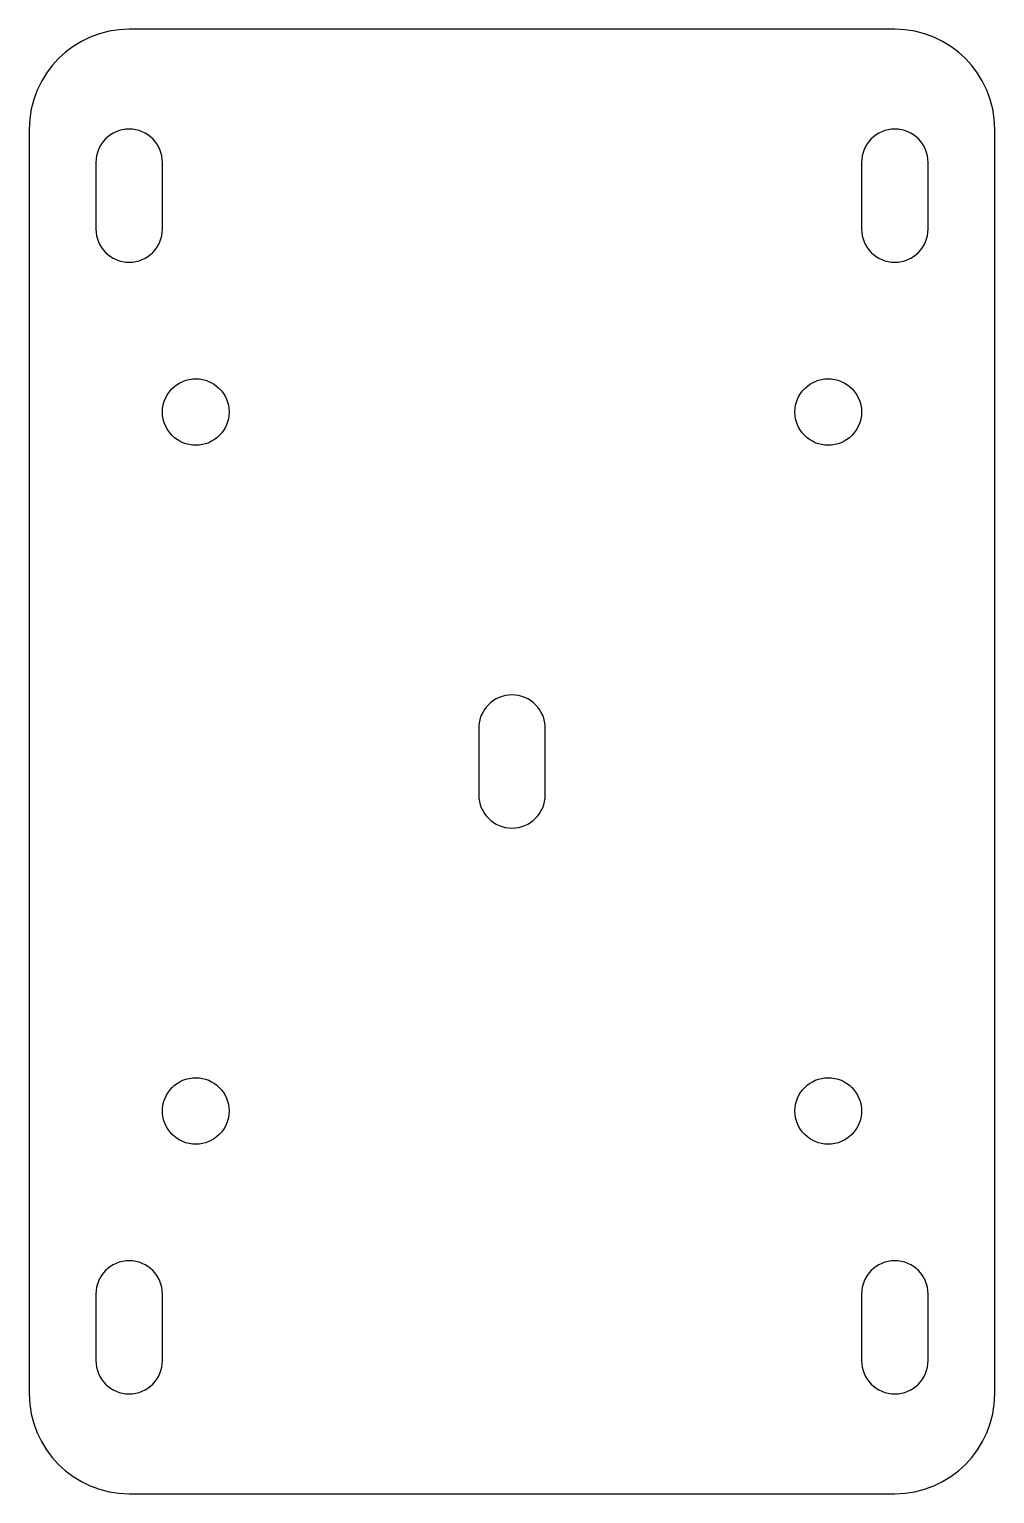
# Model space of a CAD drawing. Extents: x 0 to 3.63, y 0 to 5.5.
import ezdxf

# ---------------------------------------------------------------- set-up
doc = ezdxf.new("R2010")
doc.units = 0
doc.layers.get('0').update_dxf_attribs({"linetype": 'CONTINUOUS'})

msp = doc.modelspace()

# ---------------------------------------------------------------- linework, layer by layer
at = {"color": 7, "linetype": 'CONTINUOUS'}
for p, q in [((3.25, 5.5), (0.375, 5.5)), ((0, 5.125), (0, 0.375)), ((3.625, 0.375), (3.625, 5.125)), ((0.25, 5), (0.25, 4.75)), ((0.5, 4.75), (0.5, 5)), ((3.125, 5), (3.125, 4.75)), ((3.375, 4.75), (3.375, 5)), ((1.6875, 2.875), (1.6875, 2.625)), ((1.9375, 2.625), (1.9375, 2.875)), ((0.25, 0.75), (0.25, 0.5)), ((0.5, 0.5), (0.5, 0.75)), ((3.125, 0.75), (3.125, 0.5)), ((3.375, 0.5), (3.375, 0.75)), ((0.375, 0), (3.25, 0))]:
    msp.add_line(p, q, dxfattribs=at)
for centre in [(0.625, 4.0625), (3, 4.0625), (0.625, 1.4375), (3, 1.4375)]:
    msp.add_circle(centre, 0.125, dxfattribs=at)
for centre, radius, start, end in [((0.375, 5.125), 0.375, 90, 180), ((3.25, 5.125), 0.375, 0, 90), ((0.375, 5), 0.125, 0, 180), ((3.25, 5), 0.125, 0, 180), ((0.375, 4.75), 0.125, 180, 0), ((3.25, 4.75), 0.125, 180, 0), ((1.8125, 2.875), 0.125, 0, 180), ((1.8125, 2.625), 0.125, 180, 0), ((0.375, 0.75), 0.125, 0, 180), ((3.25, 0.75), 0.125, 0, 180), ((0.375, 0.5), 0.125, 180, 0), ((3.25, 0.5), 0.125, 180, 0), ((0.375, 0.375), 0.375, 180, 270), ((3.25, 0.375), 0.375, 270, 0)]:
    msp.add_arc(centre, radius, start, end, dxfattribs=at)

doc.saveas('drawing.dxf')
